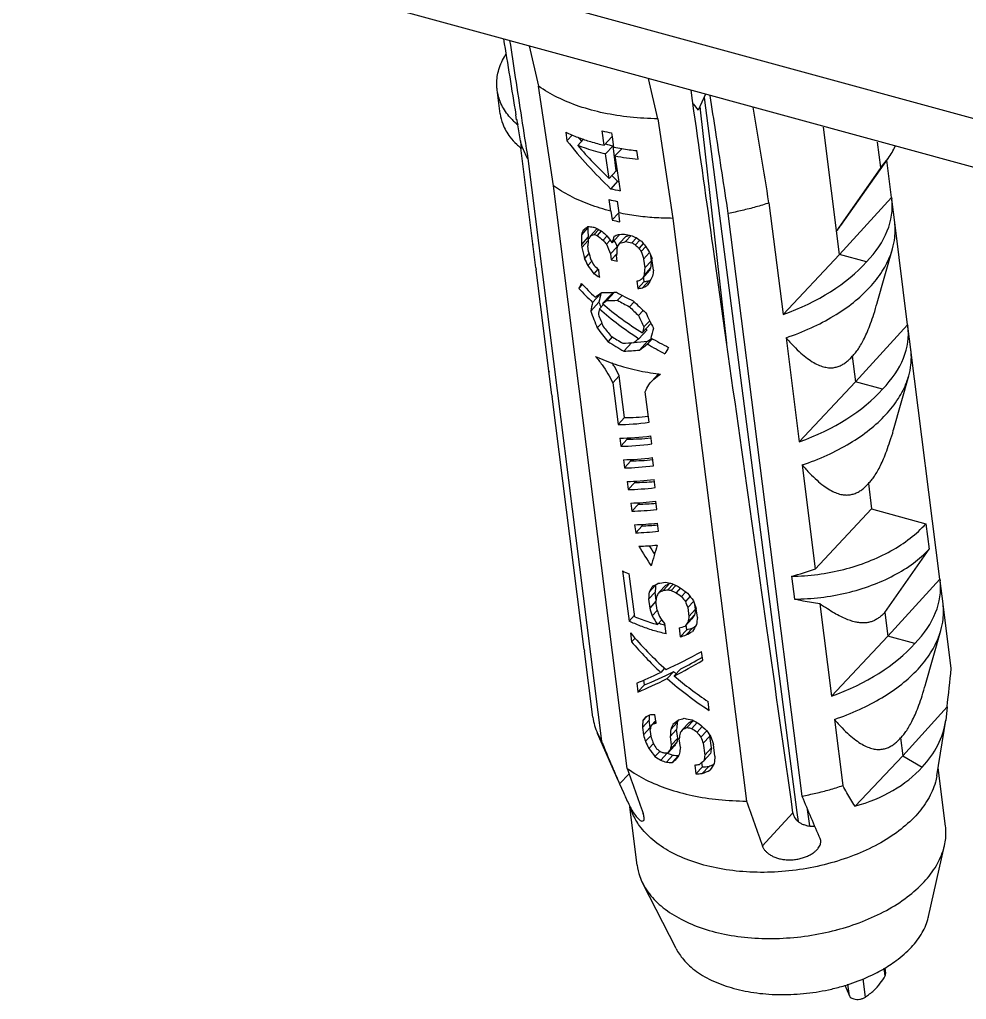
# Model space of a CAD drawing. Header units: inches. Extents: x 1964 to 3446, y -1690 to -1141.
# Drawn here: x 2158.54 to 2173.47, y -1650.2 to -1634.77 of the extents above; entities that cross this region are included whole.
import ezdxf

# ---------------------------------------------------------------- set-up
doc = ezdxf.new("R2010")
doc.units = ezdxf.units.IN
doc.header["$MEASUREMENT"] = 0
doc.layers.get('0').update_dxf_attribs({"linetype": 'CONTINUOUS'})
doc.layers.add('3_ALL_AXES', color=7, linetype='CONTINUOUS')

msp = doc.modelspace()

# ---------------------------------------------------------------- linework, layer by layer
at = {"color": 7, "linetype": 'Continuous'}
for p, q in [((2176.128, -1637.027), (2069.07, -1607.754)), ((2176.73, -1637.959), (2069.672, -1608.686)), ((2166.577, -1635.183), (2166.724, -1635.816)), ((2168.603, -1636.329), (2168.456, -1635.697)), ((2166.958, -1637.385), (2166.724, -1635.816)), ((2166.117, -1636.251), (2166.07, -1635.874)), ((2169.172, -1636.204), (2169.127, -1635.881)), ((2169.33, -1635.995), (2170.795, -1647.257)), ((2169.274, -1636.191), (2169.268, -1636.132)), ((2166.377, -1636.344), (2166.364, -1636.265)), ((2169.688, -1639.867), (2169.274, -1636.191)), ((2166.436, -1636.676), (2166.394, -1636.424)), ((2168.603, -1636.329), (2168.837, -1637.898)), ((2171.464, -1638.467), (2171.211, -1636.463)), ((2167.15, -1636.54), (2167.17, -1636.677)), ((2167.256, -1636.585), (2167.17, -1636.677)), ((2167.758, -1636.747), (2167.724, -1636.519)), ((2167.879, -1636.616), (2167.758, -1636.747)), ((2167.872, -1636.551), (2167.882, -1636.616)), ((2167.882, -1636.616), (2167.906, -1636.779)), ((2166.432, -1636.781), (2166.451, -1636.796)), ((2166.436, -1636.676), (2166.451, -1636.796)), ((2166.681, -1638.677), (2166.442, -1636.789)), ((2167.431, -1636.652), (2167.34, -1636.75)), ((2167.897, -1636.756), (2167.778, -1636.884)), ((2167.947, -1637.151), (2167.897, -1636.756)), ((2172.116, -1637.097), (2172.065, -1636.696)), ((2167.835, -1637.272), (2167.778, -1636.884)), ((2168.033, -1636.801), (2167.926, -1636.916)), ((2167.926, -1636.916), (2167.961, -1637.149)), ((2168.292, -1636.968), (2168.272, -1636.831)), ((2166.553, -1636.956), (2167.715, -1646.134)), ((2172.116, -1637.097), (2171.417, -1638.095)), ((2171.485, -1638.012), (2172.233, -1636.953)), ((2172.116, -1637.097), (2172.233, -1636.953)), ((2172.286, -1637.57), (2172.212, -1636.983)), ((2167.947, -1637.151), (2167.835, -1637.272)), ((2167.961, -1637.149), (2168.007, -1637.463)), ((2168.12, -1646.563), (2166.958, -1637.385)), ((2167.968, -1637.314), (2167.859, -1637.431)), ((2167.864, -1637.784), (2167.837, -1637.602)), ((2167.959, -1637.63), (2167.986, -1637.812)), ((2170.354, -1637.655), (2170.577, -1639.413)), ((2171.464, -1638.467), (2172.286, -1637.57)), ((2172.286, -1637.57), (2172.289, -1637.595)), ((2172.336, -1637.961), (2172.289, -1637.595)), ((2167.864, -1637.784), (2167.882, -1637.924)), ((2167.984, -1637.814), (2167.882, -1637.924)), ((2168.004, -1637.952), (2167.986, -1637.812)), ((2170.875, -1646.998), (2169.713, -1637.82)), ((2168.837, -1637.898), (2169.999, -1647.077)), ((2172.539, -1639.574), (2172.336, -1637.964)), ((2167.501, -1638.044), (2167.397, -1638.157)), ((2167.643, -1638.062), (2167.54, -1638.174)), ((2167.671, -1638.075), (2167.599, -1638.152)), ((2167.71, -1638.097), (2167.644, -1638.168)), ((2167.804, -1638.176), (2167.741, -1638.244)), ((2167.983, -1638.174), (2167.881, -1638.284)), ((2168.101, -1638.18), (2167.999, -1638.29)), ((2168.181, -1638.169), (2168.092, -1638.265)), ((2166.638, -1638.336), (2166.634, -1638.31)), ((2167.501, -1638.197), (2167.397, -1638.31)), ((2167.397, -1638.31), (2167.403, -1638.357)), ((2167.504, -1638.247), (2167.403, -1638.357)), ((2167.51, -1638.427), (2167.499, -1638.333)), ((2167.505, -1638.226), (2167.501, -1638.197)), ((2167.85, -1638.243), (2167.793, -1638.304)), ((2168.264, -1638.207), (2168.193, -1638.283)), ((2168.316, -1638.241), (2168.248, -1638.315)), ((2168.373, -1638.296), (2168.306, -1638.369)), ((2167.517, -1638.45), (2167.444, -1638.529)), ((2167.959, -1638.347), (2167.857, -1638.457)), ((2167.857, -1638.457), (2167.869, -1638.551)), ((2167.954, -1638.459), (2167.869, -1638.551)), ((2167.964, -1638.576), (2167.953, -1638.483)), ((2168.411, -1638.341), (2168.338, -1638.419)), ((2168.473, -1638.437), (2168.379, -1638.539)), ((2168.501, -1638.566), (2168.49, -1638.482)), ((2170.577, -1639.413), (2171.464, -1638.467)), ((2171.891, -1638.584), (2171.464, -1638.467)), ((2172.061, -1639.228), (2172.302, -1638.377)), ((2167.56, -1638.574), (2167.497, -1638.641)), ((2168.379, -1638.539), (2168.397, -1638.679)), ((2168.501, -1638.566), (2168.397, -1638.679)), ((2168.534, -1638.717), (2168.51, -1638.531)), ((2166.681, -1638.677), (2166.684, -1638.702)), ((2166.934, -1640.681), (2166.684, -1638.702)), ((2167.659, -1638.7), (2167.594, -1638.77)), ((2167.685, -1638.826), (2167.67, -1638.71)), ((2168.468, -1638.722), (2168.365, -1638.834)), ((2168.489, -1638.679), (2168.385, -1638.792)), ((2167.414, -1638.94), (2167.358, -1639.001)), ((2168.27, -1638.888), (2168.285, -1639.004)), ((2168.388, -1638.893), (2168.285, -1639.004)), ((2168.463, -1638.882), (2168.359, -1638.994)), ((2168.388, -1638.893), (2168.378, -1638.82)), ((2167.704, -1639.082), (2167.574, -1639.222)), ((2167.859, -1639.103), (2167.73, -1639.242)), ((2167.917, -1639.063), (2167.798, -1639.192)), ((2167.675, -1639.218), (2167.544, -1639.359)), ((2167.747, -1639.257), (2167.685, -1639.324)), ((2168.038, -1639.111), (2167.966, -1639.189)), ((2168.228, -1639.212), (2168.156, -1639.29)), ((2168.373, -1639.348), (2168.298, -1639.429)), ((2167.719, -1639.547), (2167.647, -1639.624)), ((2168.487, -1639.562), (2168.358, -1639.701)), ((2168.474, -1639.51), (2168.384, -1639.608)), ((2168.432, -1639.655), (2168.303, -1639.794)), ((2171.718, -1640.471), (2172.539, -1639.574)), ((2172.539, -1639.574), (2172.543, -1639.599)), ((2172.589, -1639.965), (2172.543, -1639.599)), ((2167.884, -1639.764), (2167.817, -1639.837)), ((2168.193, -1639.855), (2168.067, -1639.991)), ((2168.441, -1639.834), (2168.313, -1639.973)), ((2168.514, -1639.793), (2168.437, -1639.876)), ((2170.623, -1639.779), (2170.831, -1641.417)), ((2173.047, -1643.582), (2172.589, -1639.968)), ((2171.667, -1640.07), (2171.718, -1640.471)), ((2166.892, -1640.34), (2166.888, -1640.314)), ((2167.995, -1640.379), (2167.892, -1640.49)), ((2167.892, -1640.49), (2167.975, -1641.146)), ((2168.078, -1641.035), (2167.995, -1640.379)), ((2168.613, -1640.349), (2168.509, -1640.461)), ((2170.831, -1641.417), (2171.718, -1640.471)), ((2172.145, -1640.588), (2171.718, -1640.471)), ((2172.315, -1641.232), (2172.556, -1640.381)), ((2168.466, -1641.111), (2168.405, -1640.63)), ((2166.934, -1640.681), (2166.938, -1640.706)), ((2167.442, -1644.689), (2166.938, -1640.706)), ((2168.078, -1641.035), (2167.975, -1641.146)), ((2168.002, -1641.359), (2168.018, -1641.487)), ((2168.121, -1641.377), (2168.018, -1641.487)), ((2168.121, -1641.377), (2168.119, -1641.356)), ((2168.509, -1641.452), (2168.493, -1641.324)), ((2168.061, -1641.7), (2168.077, -1641.828)), ((2168.179, -1641.718), (2168.077, -1641.828)), ((2168.179, -1641.718), (2168.177, -1641.697)), ((2168.535, -1641.796), (2168.518, -1641.668)), ((2170.877, -1641.783), (2171.084, -1643.422)), ((2168.238, -1642.059), (2168.235, -1642.038)), ((2168.56, -1642.139), (2168.544, -1642.011)), ((2168.119, -1642.042), (2168.135, -1642.17)), ((2168.238, -1642.059), (2168.135, -1642.17)), ((2171.921, -1642.074), (2171.972, -1642.475)), ((2168.178, -1642.383), (2168.194, -1642.511)), ((2168.297, -1642.4), (2168.194, -1642.511)), ((2168.297, -1642.4), (2168.294, -1642.379)), ((2168.586, -1642.483), (2168.57, -1642.355)), ((2171.084, -1643.422), (2171.972, -1642.475)), ((2171.972, -1642.475), (2172.826, -1642.709)), ((2168.237, -1642.724), (2168.253, -1642.852)), ((2168.355, -1642.741), (2168.253, -1642.852)), ((2168.355, -1642.741), (2168.352, -1642.719)), ((2168.612, -1642.826), (2168.596, -1642.698)), ((2172.826, -1642.709), (2172.877, -1643.109)), ((2172.178, -1644.108), (2172.877, -1643.109)), ((2168.048, -1643.451), (2168.148, -1644.242)), ((2168.238, -1644.173), (2168.152, -1643.498)), ((2170.708, -1643.537), (2170.754, -1643.896)), ((2173.047, -1643.582), (2172.225, -1644.479)), ((2173.047, -1643.582), (2173.05, -1643.607)), ((2168.567, -1643.678), (2168.465, -1643.788)), ((2168.726, -1643.677), (2168.624, -1643.787)), ((2168.793, -1643.647), (2168.691, -1643.757)), ((2168.845, -1643.66), (2168.762, -1643.75)), ((2168.886, -1643.681), (2168.812, -1643.76)), ((2168.962, -1643.721), (2168.891, -1643.797)), ((2173.097, -1643.973), (2173.05, -1643.607)), ((2168.558, -1643.787), (2168.456, -1643.897)), ((2168.575, -1643.917), (2168.558, -1643.787)), ((2169.044, -1643.781), (2168.975, -1643.856)), ((2169.11, -1643.852), (2169.036, -1643.933)), ((2168.456, -1643.897), (2168.474, -1644.037)), ((2168.572, -1643.93), (2168.474, -1644.037)), ((2168.591, -1644.07), (2168.573, -1643.931)), ((2169.168, -1643.927), (2169.074, -1644.029)), ((2169.074, -1644.029), (2169.092, -1644.169)), ((2169.196, -1644.056), (2169.187, -1643.983)), ((2169.226, -1644.184), (2169.208, -1644.044)), ((2171.154, -1643.969), (2171.338, -1645.426)), ((2173.225, -1644.99), (2173.097, -1643.976)), ((2168.235, -1644.148), (2168.148, -1644.242)), ((2168.593, -1644.073), (2168.512, -1644.16)), ((2169.181, -1644.146), (2169.077, -1644.258)), ((2169.196, -1644.056), (2169.092, -1644.169)), ((2172.178, -1644.108), (2172.225, -1644.479)), ((2167.399, -1644.349), (2167.395, -1644.322)), ((2168.665, -1644.222), (2168.596, -1644.297)), ((2168.731, -1644.444), (2168.71, -1644.281)), ((2168.936, -1644.351), (2168.954, -1644.49)), ((2169.137, -1644.209), (2169.033, -1644.321)), ((2169.057, -1644.379), (2169.048, -1644.306)), ((2169.155, -1644.349), (2169.051, -1644.46)), ((2168.171, -1644.428), (2168.189, -1644.568)), ((2169.057, -1644.379), (2168.954, -1644.49)), ((2172.225, -1644.479), (2171.338, -1645.426)), ((2172.652, -1644.596), (2172.225, -1644.479)), ((2172.822, -1645.24), (2173.063, -1644.389)), ((2168.243, -1644.509), (2168.189, -1644.568)), ((2167.442, -1644.689), (2167.445, -1644.714)), ((2167.577, -1645.756), (2167.445, -1644.714)), ((2169.311, -1644.859), (2169.293, -1644.719)), ((2168.708, -1644.985), (2168.647, -1645.051)), ((2168.852, -1645.037), (2168.75, -1645.147)), ((2168.964, -1644.996), (2168.862, -1645.107)), ((2168.271, -1645.219), (2168.289, -1645.359)), ((2168.394, -1645.246), (2168.289, -1645.359)), ((2168.394, -1645.246), (2168.384, -1645.172)), ((2169.411, -1645.65), (2169.394, -1645.51)), ((2168.432, -1645.739), (2168.366, -1645.811)), ((2168.574, -1645.852), (2168.557, -1645.712)), ((2173.16, -1645.593), (2172.464, -1646.363)), ((2173.16, -1645.593), (2173.141, -1645.806)), ((2168.464, -1645.804), (2168.36, -1645.917)), ((2168.479, -1645.921), (2168.464, -1645.804)), ((2168.569, -1645.809), (2168.496, -1645.888)), ((2168.57, -1645.819), (2168.533, -1645.859)), ((2168.908, -1645.838), (2168.806, -1645.948)), ((2169.095, -1645.839), (2168.992, -1645.95)), ((2169.163, -1645.808), (2169.061, -1645.919)), ((2169.221, -1645.842), (2169.137, -1645.933)), ((2171.384, -1645.791), (2171.516, -1646.833)), ((2172.999, -1646.679), (2173.142, -1645.802)), ((2167.977, -1646.754), (2167.652, -1646.012)), ((2167.652, -1646.012), (2167.715, -1646.134)), ((2168.36, -1645.917), (2168.374, -1646.033)), ((2168.479, -1645.921), (2168.374, -1646.033)), ((2168.495, -1646.042), (2168.407, -1646.136)), ((2168.501, -1646.089), (2168.483, -1645.95)), ((2168.899, -1645.948), (2168.797, -1646.058)), ((2168.917, -1646.088), (2168.899, -1645.948)), ((2169.301, -1645.904), (2169.22, -1645.992)), ((2169.374, -1645.969), (2169.28, -1646.069)), ((2168.533, -1646.17), (2168.46, -1646.248)), ((2168.865, -1646.206), (2168.763, -1646.316)), ((2168.797, -1646.058), (2168.814, -1646.198)), ((2168.902, -1646.151), (2168.8, -1646.261)), ((2168.917, -1646.088), (2168.814, -1646.198)), ((2168.957, -1646.235), (2168.94, -1646.096)), ((2169.422, -1646.054), (2169.318, -1646.166)), ((2169.318, -1646.166), (2169.342, -1646.352)), ((2169.446, -1646.24), (2169.422, -1646.054)), ((2169.503, -1646.371), (2169.479, -1646.185)), ((2172.428, -1646.082), (2172.464, -1646.363)), ((2168.637, -1646.291), (2168.557, -1646.377)), ((2168.75, -1646.323), (2168.648, -1646.434)), ((2168.84, -1646.354), (2168.737, -1646.465)), ((2168.929, -1646.36), (2168.826, -1646.47)), ((2169.431, -1646.33), (2169.328, -1646.442)), ((2169.446, -1646.24), (2169.342, -1646.352)), ((2169.185, -1646.51), (2169.203, -1646.649)), ((2169.305, -1646.538), (2169.296, -1646.468)), ((2172.464, -1646.363), (2171.71, -1647.157)), ((2172.464, -1646.363), (2172.768, -1646.542)), ((2168, -1646.806), (2168.149, -1646.646)), ((2169.305, -1646.538), (2169.203, -1646.649)), ((2169.405, -1646.532), (2169.302, -1646.643)), ((2173.136, -1647.471), (2173.02, -1646.552)), ((2167.978, -1646.754), (2168, -1646.806)), ((2168, -1646.806), (2168.061, -1646.945)), ((2168.275, -1648.086), (2168.159, -1647.167)), ((2168.21, -1647.285), (2168.159, -1647.167)), ((2170.249, -1647.787), (2170.732, -1647.265)), ((2170.795, -1647.257), (2170.814, -1647.4)), ((2170.996, -1647.469), (2170.963, -1647.211)), ((2172.868, -1648.898), (2173.121, -1647.776)), ((2168.89, -1649.402), (2168.366, -1648.377)), ((2172.184, -1649.83), (2172.169, -1649.71)), ((2172.178, -1649.703), (2172.19, -1649.796)), ((2171.873, -1650.165), (2171.836, -1649.875)), ((2171.548, -1649.977), (2171.622, -1650.145)), ((2171.622, -1650.145), (2171.599, -1649.962))]:
    msp.add_line(p, q, dxfattribs=at)
for centre, radius, start, end in [((2167.081, -1635.595), 1.077, 223.1265, 226.6307), ((2167.137, -1635.536), 1.158, 226.6312, 230.083), ((2167.418, -1636.174), 1.054, 189.2485, 193.7249), ((2168.573, -1632.88), 3.737, 256.865, 259.1921), ((2167.164, -1635.904), 1.142, 226.4706, 230.1402), ((2168.432, -1633.745), 3.076, 250.9944, 251.3211), ((2168.62, -1633.609), 3.229, 254.8772, 257.055), ((2168.644, -1632.909), 3.939, 259.2099, 261.0809), ((2168.68, -1632.951), 4.035, 259.2421, 264.4941), ((2168.675, -1632.701), 4.149, 261.1, 264.4304), ((2168.716, -1634.062), 3.337, 257.0446, 257.3636), ((2168.692, -1633.854), 3.673, 256.882, 259.2505), ((2168.702, -1634.112), 3.596, 256.0819, 258.078), ((2168.74, -1634.462), 3.567, 256.0793, 258.0915), ((2171.366, -1638.083), 0.978, 7.0291, 7.1872), ((2168.605, -1635.228), 2.987, 250.0364, 250.9436), ((2168.616, -1635.352), 2.978, 250.0351, 250.9449), ((2168.815, -1634.397), 3.823, 258.872, 260.415), ((2168.827, -1634.529), 3.807, 258.8687, 260.4182), ((2168.782, -1635.276), 3.399, 254.4218, 256.0814), ((2171.619, -1640.087), 0.978, 7.0291, 7.1872), ((2169.133, -1636.258), 4.124, 262.7499, 263.1965), ((2169.595, -1639.23), 4.448, 284.498, 289.5681), ((2169.17, -1641.077), 2.627, 244.7043, 247.2062), ((2169.497, -1639.958), 3.751, 258.0866, 259.6459), ((2169.509, -1640.086), 3.739, 258.4744, 259.2566), ((2172.127, -1644.096), 0.978, 7.0291, 7.1872), ((2169.507, -1641.454), 2.957, 252.4917, 252.6748), ((2169.526, -1641.392), 3.022, 252.6795, 254.2279), ((2169.543, -1641.332), 3.085, 254.2231, 254.3648), ((2146.017, -1642.352), 27.336, 353.1901, 354.4611), ((2169.778, -1642.043), 3.807, 258.4841, 260.417), ((2169.793, -1642.198), 3.791, 258.8672, 260.0317), ((2169.663, -1643.45), 3.026, 250.4928, 251.3914), ((2169.701, -1643.759), 2.734, 249.6631, 250.3206), ((2169.727, -1643.686), 2.812, 250.3235, 251.6141), ((2169.676, -1643.602), 3.013, 250.0392, 251.8444), ((2331.057, -1589.512), 172.636, 199.29731, 199.54701), ((2327.264, -1592.026), 166.622, 199.2928, 199.55152), ((2196.804, -1636.387), 28.017, 202.2555, 203.7483), ((2170.401, -1645.256), 3.983, 284.6717, 284.8678)]:
    msp.add_arc(centre, radius, start, end, dxfattribs=at)
for centre, major_axis, ratio, start_param, end_param in [((2169.178, -1635.714), (-2.454, 2.66), 0.548339, 1.414037, 1.434348), ((2169.105, -1635.638), (-2.657, 2.88), 0.548143, 1.430362, 1.691742), ((2169.084, -1635.474), (-2.662, 2.902), 0.546432, 1.510215, 1.693268), ((2169.178, -1635.714), (-2.454, 2.66), 0.548339, -4.647977, -4.614031), ((2169.457, -1637.918), (2.834, 0.307), 0.571714, -0.602601, 0.010233), ((2169.243, -1636.226), (2.575, 2.33), 0.068346, -2.413847, -2.374504), ((2169.276, -1636.482), (2.736, 0.974), 0.450091, -2.425303, -2.386182), ((2169.188, -1635.791), (2.107, 4.098), 0.12776, -4.071215, -4.066029), ((2169.188, -1635.791), (2.266, 4.407), 0.12776, -4.1013, -4.081525), ((2168.884, -1633.384), (0.453, 16.19), 0.087468, -4.410716, -4.400799), ((2168.884, -1633.384), (0.421, 15.054), 0.087468, -4.39522, -4.384517), ((2169.244, -1636.23), (2.445, 3.319), 0.068056, -4.03753, -4.017919), ((2169.277, -1636.495), (2.637, 1.734), 0.21524, -2.422127, -2.392805), ((2169.29, -1636.595), (2.875, -0.567), 0.672356, -2.048464, -2.009559), ((2169.311, -1636.762), (2.769, -1.617), 0.657968, -1.800705, -1.7618), ((2169.296, -1636.641), (2.689, -2.203), 0.614529, -1.654041, -1.624911), ((2169.299, -1636.667), (-2.673, 4.003), 0.434501, -4.625443, -4.596326), ((2169.314, -1636.784), (2.065, 5.545), 0.146186, -4.40377, -4.384354), ((2169.296, -1636.642), (2.637, 1.734), 0.215236, -2.25674, -2.227592), ((2169.288, -1636.581), (2.736, 0.974), 0.450094, -2.220968, -2.182018), ((2169.314, -1636.784), (1.92, 5.156), 0.146186, -4.390006, -4.385312), ((2169.311, -1636.758), (2.483, 1.342), 0.304403, -2.23525, -2.20855), ((2169.267, -1636.41), (2.854, -0.928), 0.677867, -1.735196, -1.705731), ((2169.457, -1637.918), (2.82, 0.412), 0.606313, 3.128371, 3.129815), ((2169.082, -1634.952), (1.122, 11.427), 0.11394, -4.410625, -4.400798), ((2169.318, -1636.817), (-2.635, 3.16), 0.516709, -4.691426, -4.672003), ((2169.334, -1636.942), (-3.169, 7.98), 0.226131, -4.631046, -4.611633), ((2169.334, -1636.942), (-2.947, 7.42), 0.226131, -4.62606, -4.61214), ((2169.329, -1636.904), (2.445, 3.319), 0.068056, -4.232065, -4.212629), ((2169.311, -1636.758), (2.67, 1.443), 0.304403, -2.239879, -2.200929), ((2169.274, -1636.471), (2.769, -1.617), 0.657967, -1.576932, -1.557304), ((2169.25, -1636.282), (-2.635, 3.16), 0.516709, -4.486935, -4.467244), ((2169.25, -1636.276), (2.689, -2.203), 0.614527, -1.439709, -1.410095), ((2169.2, -1635.882), (-2.71, 4.409), 0.400553, -4.402692, -4.382852), ((2169.784, -1640.496), (-4.455, 17.51), 0.099607, 1.423012, 1.432929), ((2169.585, -1638.928), (-3.819, 12.736), 0.139092, 1.489743, 1.49957), ((2169.386, -1637.355), (0.782, 13.806), 0.099276, -4.634731, -4.625019), ((2169.196, -1635.856), (-2.849, 5.606), 0.321362, -4.415887, -4.406016), ((2169.026, -1634.508), (-3.819, 12.737), 0.139091, -4.442227, -4.432338), ((2169.167, -1635.623), (-2.849, 5.606), 0.321362, -4.376287, -4.35636), ((2169.024, -1634.492), (-3.496, 10.355), 0.172708, -4.380689, -4.37069), ((2169.479, -1638.089), (-2.849, 5.606), 0.321361, 1.486476, 1.506251), ((2169.424, -1637.654), (-2.635, 3.16), 0.516709, 1.454893, 1.494236), ((2169.424, -1637.651), (-2.71, 4.409), 0.400553, 1.529216, 1.548827), ((2169.39, -1637.385), (2.689, -2.203), 0.614527, -1.741762, -1.712439), ((2169.641, -1639.372), (1.044, 10.625), 0.11394, 1.506087, 1.516755), ((2169.457, -1637.918), (2.82, 0.412), 0.606313, -1.252661, -0.624612), ((2169.392, -1637.398), (2.875, -0.567), 0.672356, -2.107082, -2.067961), ((2169.471, -1638.025), (2.266, 4.407), 0.12776, -4.472219, -4.462348), ((2169.641, -1639.372), (1.122, 11.427), 0.11394, 1.521283, 1.531172), ((2169.471, -1638.025), (2.107, 4.098), 0.12776, -4.486637, -4.475992), ((2169.644, -1639.388), (1.48, 9.057), 0.131318, 1.518094, 1.528093), ((2169.283, -1636.542), (2.373, 3.779), 0.100978, -3.968971, -3.942476), ((2169.454, -1637.889), (2.753, -1.728), 0.651374, -1.94646, -1.848964), ((2169.393, -1637.409), (2.67, 1.443), 0.304407, -2.161827, -2.142198), ((2169.417, -1637.599), (2.575, 2.33), 0.068344, -2.072489, -2.052798), ((2169.401, -1637.47), (2.521, 1.059), 0.40075, -2.145112, -2.113363), ((2169.468, -1637.998), (2.445, 3.319), 0.068056, -4.389037, -4.369197), ((2169.418, -1637.604), (2.452, 1.612), 0.21524, -2.1072, -2.095911), ((2169.5, -1638.257), (2.266, 4.407), 0.127761, -4.521878, -4.50195), ((2169.471, -1638.027), (2.753, -1.728), 0.651374, -1.972955, -1.874272), ((2169.384, -1637.339), (2.584, 2.243), 0.086233, -2.39686, -2.343397), ((2169.286, -1636.566), (1.751, 5.818), 0.147466, 2.061862, 2.087962), ((2169.471, -1638.027), (2.512, -1.577), 0.651374, -1.893788, -1.891886), ((2169.404, -1637.494), (2.715, 1.109), 0.409992, -2.395297, -2.293185), ((2169.406, -1637.509), (2.357, 2.046), 0.086233, -2.358953, -2.329018), ((2169.404, -1637.494), (2.86, -0.861), 0.677733, -1.891168, -1.789056), ((2169.401, -1637.47), (2.711, 1.139), 0.40075, -2.155702, -2.126237), ((2169.418, -1637.604), (2.637, 1.734), 0.21524, -2.120074, -2.09046), ((2169.286, -1636.566), (1.919, 6.378), 0.147466, -4.238938, -4.215218), ((2169.639, -1639.351), (-2.849, 6.975), 0.236211, 1.455647, 1.467488), ((2169.406, -1637.509), (2.584, 2.243), 0.086233, -2.348589, -2.314855), ((2169.454, -1637.889), (2.753, -1.728), 0.651374, -1.800694, -1.559905), ((2169.42, -1637.621), (2.715, 1.109), 0.409992, -2.366756, -2.293185), ((2169.42, -1637.621), (2.86, -0.861), 0.677733, -1.891168, -1.817598), ((2169.384, -1637.339), (-2.635, 3.036), 0.529832, -4.552729, -4.484823), ((2169.639, -1639.351), (-3.123, 7.646), 0.236211, 1.475643, 1.510228), ((2169.334, -1636.946), (1.919, 6.378), 0.147466, -4.286337, -4.271579), ((2169.591, -1638.971), (-3.123, 7.646), 0.236211, 1.532003, 1.556733), ((2169.471, -1638.027), (2.753, -1.728), 0.651374, -1.826873, -1.586085), ((2169.406, -1637.509), (-2.635, 3.036), 0.529832, -4.58127, -4.531329), ((2169.286, -1636.566), (-3.123, 7.646), 0.236211, -4.432923, -4.398338), ((2169.334, -1636.946), (-3.123, 7.646), 0.236211, -4.479428, -4.454698), ((2169.591, -1638.971), (1.751, 5.818), 0.147466, -4.56917, -4.566228), ((2169.541, -1638.578), (-2.635, 3.036), 0.529832, 1.458327, 1.526233), ((2169.519, -1638.408), (-2.635, 3.036), 0.529832, 1.504833, 1.554774), ((2169.591, -1638.971), (1.919, 6.378), 0.147466, -4.568062, -4.553305), ((2169.471, -1638.027), (2.512, -1.577), 0.651374, -1.58346, -1.575721), ((2169.639, -1639.351), (1.919, 6.378), 0.147466, -4.624423, -4.600704), ((2169.711, -1639.922), (2.834, 0.307), 0.571714, -0.602601, 0.010233), ((2169.521, -1638.422), (2.86, -0.861), 0.677733, -1.99328, -1.891168), ((2169.505, -1638.296), (2.86, -0.861), 0.677733, -1.964739, -1.891168), ((2169.505, -1638.296), (2.715, 1.109), 0.409992, -2.293185, -2.219615), ((2169.519, -1638.408), (2.584, 2.243), 0.086233, -2.167714, -2.13398), ((2169.521, -1638.422), (2.477, 1.012), 0.409992, -2.278304, -2.181216), ((2169.541, -1638.578), (2.584, 2.243), 0.086233, -2.139173, -2.08571), ((2169.471, -1638.027), (2.753, -1.728), 0.651374, -1.537815, -1.440319), ((2169.541, -1638.578), (2.357, 2.046), 0.086233, -2.129315, -2.100503), ((2169.454, -1637.889), (2.753, -1.728), 0.651374, -1.512506, -1.413824), ((2169.521, -1638.422), (2.715, 1.109), 0.409992, -2.293185, -2.191073), ((2169.642, -1639.374), (2.373, 3.779), 0.100978, -4.501607, -4.475112), ((2169.711, -1639.922), (2.82, 0.412), 0.606313, 3.128371, 3.129815), ((2169.711, -1639.922), (2.82, 0.412), 0.606313, -1.252661, -0.624612), ((2169.666, -1639.569), (2.707, 1.165), 0.392744, -2.401855, -2.190938), ((2169.666, -1639.569), (2.517, 1.083), 0.392744, -2.409848, -2.233811), ((2169.693, -1639.782), (2.707, 1.165), 0.392744, -2.401855, -2.190938), ((2169.71, -1639.91), (2.517, 1.083), 0.392744, -2.409848, -2.233941), ((2169.71, -1639.91), (2.707, 1.165), 0.392744, -2.401855, -2.190938), ((2169.737, -1640.123), (2.707, 1.165), 0.392744, -2.394801, -2.197992), ((2169.753, -1640.251), (2.517, 1.083), 0.392744, -2.402255, -2.241684), ((2169.753, -1640.251), (2.707, 1.165), 0.392744, -2.394801, -2.197992), ((2169.78, -1640.465), (2.707, 1.165), 0.392744, -2.387752, -2.205042), ((2169.796, -1640.593), (2.707, 1.165), 0.392744, -2.387752, -2.205042), ((2169.796, -1640.593), (2.517, 1.083), 0.392744, -2.394668, -2.249425), ((2169.823, -1640.806), (2.707, 1.165), 0.392744, -2.380707, -2.212086), ((2169.839, -1640.934), (2.707, 1.165), 0.392744, -2.380707, -2.212086), ((2169.839, -1640.934), (2.517, 1.083), 0.392744, -2.387087, -2.257165), ((2169.866, -1641.147), (2.707, 1.165), 0.392744, -2.373667, -2.219127), ((2169.882, -1641.275), (2.517, 1.083), 0.392744, -2.379511, -2.264903), ((2169.882, -1641.275), (2.707, 1.165), 0.392744, -2.373667, -2.219127), ((2169.909, -1641.488), (2.707, 1.165), 0.392744, -2.362805, -2.238008), ((2169.95, -1641.806), (-2.748, 4.772), 0.373414, -4.663496, -4.597088), ((2169.95, -1641.806), (-2.555, 4.437), 0.373414, -4.645302, -4.614529), ((2169.95, -1641.806), (2.017, 5.819), 0.147337, 1.835976, 1.894365), ((2169.987, -1642.101), (2.39, 3.673), 0.0946, -4.203966, -4.174843), ((2169.989, -1642.116), (2.622, 1.88), 0.17431, -2.284506, -2.24568), ((2169.951, -1641.815), (1.044, 10.625), 0.113939, -4.524968, -4.51452), ((2169.987, -1642.101), (2.222, 3.416), 0.0946, -4.176809, -4.172136), ((2169.985, -1642.089), (2.693, 1.264), 0.361619, -2.268075, -2.219467), ((2170.006, -1642.249), (2.452, 1.612), 0.215238, -2.254316, -2.222962), ((2169.999, -1642.2), (2.521, 1.059), 0.400753, -2.229125, -2.222433), ((2169.961, -1641.897), (2.824, -1.214), 0.674171, -1.686274, -1.637235), ((2169.943, -1641.756), (2.663, -2.462), 0.58975, -1.402798, -1.363275), ((2170.218, -1643.93), (2.834, 0.307), 0.571714, -0.602601, 0.010233), ((2169.951, -1641.815), (1.122, 11.427), 0.113939, -4.527674, -4.517961), ((2170.023, -1642.389), (1.48, 9.057), 0.131318, -4.529629, -4.519924), ((2170.014, -1642.313), (2.445, 3.319), 0.068056, -4.202917, -4.183502), ((2170.006, -1642.249), (2.637, 1.734), 0.215238, -2.25674, -2.227592), ((2169.999, -1642.2), (2.711, 1.139), 0.400753, -2.233755, -2.204554), ((2169.979, -1642.04), (2.854, -0.928), 0.677867, -1.764536, -1.735192), ((2169.965, -1641.929), (2.689, -2.203), 0.614528, -1.469176, -1.439711), ((2169.923, -1641.594), (-2.71, 4.409), 0.400553, -4.432306, -4.412581), ((2169.886, -1641.302), (-2.752, 4.81), 0.370746, -4.388502, -4.358645), ((2170.107, -1643.046), (-3.819, 12.737), 0.139092, -4.67628, -4.666567), ((2169.781, -1640.471), (-3.496, 10.355), 0.172709, -4.430345, -4.420455), ((2169.647, -1639.417), (-3.819, 12.737), 0.139092, -4.392571, -4.382572), ((2170.07, -1642.76), (-2.752, 4.81), 0.370746, -4.63264, -4.603518), ((2170.034, -1642.471), (-3.496, 10.355), 0.172709, -4.615856, -4.606151), ((2170.044, -1642.553), (-2.673, 4.003), 0.434501, -4.596326, -4.567199), ((2170.277, -1644.39), (1.48, 9.057), 0.131318, 1.567861, 1.57775), ((2170.134, -1643.267), (2.274, 3.086), 0.068056, -4.373725, -4.352458), ((2170.277, -1644.39), (1.376, 8.422), 0.131318, 1.552665, 1.563333), ((2170.41, -1645.444), (1.122, 11.427), 0.113939, 1.471516, 1.481516), ((2170.218, -1643.93), (2.82, 0.412), 0.606313, 3.128371, 3.129815), ((2170.084, -1642.864), (2.67, 1.443), 0.304402, -2.17162, -2.132361), ((2170.134, -1643.267), (2.445, 3.319), 0.068056, -4.359308, -4.339583), ((2170.101, -1643.004), (2.483, 1.342), 0.304403, -2.161784, -2.119487), ((2170.171, -1643.559), (2.39, 3.673), 0.0946, -4.448838, -4.418981), ((2170.114, -1643.104), (2.438, 1.748), 0.174309, -2.096139, -2.077611), ((2170.152, -1643.408), (2.666, -2.429), 0.593014, -1.787975, -1.56317), ((2170.101, -1643.004), (2.67, 1.443), 0.304403, -2.17162, -2.132361), ((2170.114, -1643.104), (2.622, 1.88), 0.174309, -2.109014, -2.06949), ((2170.17, -1643.547), (2.666, -2.422), 0.593701, -1.788897, -1.602916), ((2170.218, -1643.93), (2.82, 0.412), 0.606313, -1.252661, -0.624612), ((2170.158, -1643.452), (2.63, 1.807), 0.194443, -2.270971, -2.035509), ((2170.178, -1643.609), (2.44, 1.726), 0.180595, -2.213828, -2.060768), ((2170.178, -1643.609), (2.625, 1.857), 0.180595, -2.218458, -2.03156), ((2170.158, -1643.454), (2.625, 1.857), 0.180595, -2.491826, -2.305845), ((2170.176, -1643.593), (2.44, 1.73), 0.179497, -2.507778, -2.265733), ((2170.17, -1643.549), (2.487, -2.171), 0.602229, -1.575189, -1.559375), ((2170.15, -1643.392), (2.666, -2.422), 0.593701, -1.515529, -1.328631), ((2170.176, -1643.593), (2.624, 1.861), 0.179497, -2.491496, -2.266691), ((2170.17, -1643.549), (2.675, -2.335), 0.602229, -1.576147, -1.340686), ((2170.228, -1644.006), (2.622, 1.88), 0.17431, -2.450348, -2.411067), ((2169.974, -1642.001), (1.044, 10.625), 0.113939, -4.343379, -4.33512), ((2170.245, -1644.139), (2.711, 1.139), 0.400752, -2.428289, -2.398967), ((2169.974, -1642.001), (1.122, 11.427), 0.113939, -4.36132, -4.351403), ((2170.198, -1643.766), (2.495, 2.976), 0.032923, -3.957381, -3.927745), ((2170.152, -1643.406), (1.863, 6.706), 0.146551, -4.292744, -4.282931), ((2170.239, -1644.089), (2.575, 2.33), 0.068347, -2.374504, -2.35492), ((2170.257, -1644.237), (2.67, 1.443), 0.304403, -2.424628, -2.405092), ((2170.272, -1644.352), (2.266, 4.407), 0.127761, -4.296415, -4.277004), ((2170.268, -1644.322), (2.575, 2.33), 0.068347, -2.218735, -2.179892), ((2170.266, -1644.304), (1.044, 10.625), 0.113939, -4.55629, -4.545851), ((2170.272, -1644.352), (2.107, 4.098), 0.127761, -4.286536, -4.276497), ((2170.26, -1644.26), (2.67, 1.443), 0.304403, -2.2496, -2.210679), ((2170.284, -1644.451), (2.452, 1.612), 0.215239, -2.212499, -2.181051), ((2170.225, -1643.985), (2.769, -1.617), 0.657968, -1.576935, -1.537617), ((2170.198, -1643.772), (-2.635, 3.16), 0.516708, -4.467244, -4.427644), ((2170.136, -1645.006), (2.949, -1.025), 0.655405, -0.290686, 0.113598), ((2170.564, -1646.659), (-3.496, 10.355), 0.172708, 1.452229, 1.462146), ((2170.564, -1646.659), (-3.251, 9.629), 0.172708, 1.435947, 1.437891), ((2170.266, -1644.304), (1.122, 11.427), 0.113939, -4.556797, -4.547091), ((2170.341, -1644.902), (1.48, 9.057), 0.131318, -4.568472, -4.558757), ((2170.302, -1644.593), (2.445, 3.319), 0.068056, -4.241792, -4.222345), ((2170.284, -1644.451), (2.637, 1.734), 0.215239, -2.217866, -2.188642), ((2170.238, -1644.085), (2.689, -2.203), 0.614528, -1.478971, -1.449549), ((2170.198, -1643.769), (-2.71, 4.409), 0.400553, -4.442143, -4.422452), ((2170.133, -1643.253), (-2.849, 5.606), 0.321361, -4.376287, -4.35636), ((2170.063, -1642.704), (-3.251, 9.629), 0.172708, -4.418744, -4.415928), ((2170.442, -1645.696), (-2.849, 5.606), 0.321361, 1.486476, 1.506251), ((2170.447, -1645.735), (-3.169, 7.98), 0.226131, 1.525381, 1.535193), ((2170.382, -1645.223), (-2.71, 4.409), 0.400553, 1.539028, 1.558612), ((2170.293, -1644.522), (1.863, 6.706), 0.146551, -4.419397, -4.40969), ((2170.305, -1644.616), (2.274, 3.086), 0.068056, -4.142705, -4.121814), ((2170.293, -1644.522), (1.732, 6.235), 0.146551, -4.418158, -4.407717), ((2170.063, -1642.704), (-3.496, 10.355), 0.172708, -4.440216, -4.430345), ((2169.918, -1641.557), (-3.819, 12.737), 0.139092, -4.392571, -4.382572), ((2170.387, -1645.261), (-2.635, 3.16), 0.516708, 1.454894, 1.494237), ((2170.338, -1644.878), (2.854, -0.928), 0.677867, -1.997993, -1.968703), ((2170.321, -1644.744), (2.711, 1.139), 0.400752, -2.369734, -2.340565), ((2170.354, -1645.005), (2.674, -0.528), 0.672356, -2.080328, -2.07584), ((2170.305, -1644.616), (2.445, 3.319), 0.068056, -4.144678, -4.125255), ((2170.342, -1644.904), (2.544, 0.906), 0.450092, -2.352133, -2.310329), ((2170.34, -1644.887), (2.266, 4.407), 0.127761, -4.31583, -4.296415), ((2170.359, -1645.041), (1.48, 9.057), 0.131318, -4.558757, -4.549045), ((2170.542, -1646.484), (1.48, 9.057), 0.131318, -4.705435, -4.695564), ((2170.542, -1646.484), (1.376, 8.422), 0.131318, 1.563333, 1.573977), ((2170.354, -1645.005), (2.875, -0.567), 0.672356, -2.107084, -2.067963), ((2170.342, -1644.904), (2.736, 0.974), 0.450092, -2.34722, -2.308356), ((2170.336, -1644.857), (2.575, 2.33), 0.068347, -2.257558, -2.218735), ((2170.35, -1644.968), (2.711, 1.139), 0.400752, -2.175276, -2.145895), ((2170.38, -1645.206), (2.575, 2.33), 0.068347, -2.082312, -2.0528), ((2170.381, -1645.217), (2.464, 1.505), 0.249818, -2.12448, -2.091939), ((2170.448, -1645.746), (2.39, 3.673), 0.0946, -4.448839, -4.418982), ((2170.687, -1647.631), (1.122, 11.427), 0.113939, 1.471516, 1.481516), ((2170.364, -1645.084), (2.736, 0.974), 0.450092, -2.162491, -2.123288), ((2170.381, -1645.217), (2.65, 1.618), 0.249818, -2.136589, -2.087229), ((2170.364, -1645.084), (2.544, 0.906), 0.450092, -2.153406, -2.111179), ((2170.155, -1644.985), (2.928, -1.031), 0.695856, -0.788725, -0.281936)]:
    msp.add_ellipse(centre, major_axis=major_axis, ratio=ratio, start_param=start_param, end_param=end_param, dxfattribs=at)
for points, start_tangent, end_tangent in [([(2166.171, -1635.072), (2166.364, -1636.266)], (0.159523, -0.987194), (0.16074, -0.986997)), ([(2166.267, -1635.098), (2166.356, -1635.678), (2166.553, -1636.956)], (0.152358, -0.988325), (0.152816, -0.988255)), ([(2166.07, -1635.874), (2166.064, -1635.81), (2166.09, -1635.581), (2166.184, -1635.352), (2166.207, -1635.313)], (-0.126306, 0.991991), (0.524851, 0.851194)), ([(2168.603, -1636.329), (2168.166, -1636.305), (2167.75, -1636.239), (2167.365, -1636.134), (2167.02, -1635.992), (2166.724, -1635.816)], (-0.999967, 0.008082), (-0.815318, 0.579013)), ([(2166.295, -1636.331), (2166.219, -1636.239), (2166.108, -1636.032), (2166.07, -1635.874)], (-0.68334, 0.730101), (-0.126306, 0.991991)), ([(2169.713, -1637.82), (2169.516, -1636.542), (2169.427, -1635.962)], (-0.152816, 0.988255), (-0.152358, 0.988325)), ([(2170.354, -1637.655), (2170.106, -1636.148)], (-0.163763, 0.9865), (-0.162252, 0.986749)), ([(2166.117, -1636.251), (2166.158, -1636.412), (2166.272, -1636.615), (2166.378, -1636.732)], (0.126601, -0.991954), (0.724691, -0.689074)), ([(2170.732, -1647.265), (2170.321, -1644.352), (2169.898, -1641.355), (2169.474, -1638.347), (2169.172, -1636.204)], (-0.140126, 0.990134), (-0.13926, 0.990256)), ([(2167.15, -1636.54), (2167.34, -1636.621), (2167.43, -1636.653)], (0.905063, -0.425277), (0.945486, -0.325664)), ([(2166.553, -1636.956), (2166.504, -1636.865), (2166.465, -1636.771), (2166.436, -1636.676)], (-0.511603, 0.859222), (-0.249793, 0.968299)), ([(2167.778, -1636.884), (2167.626, -1636.845), (2167.48, -1636.8), (2167.34, -1636.75)], (-0.973812, 0.227354), (-0.931765, 0.363063)), ([(2167.447, -1636.659), (2167.543, -1636.69), (2167.758, -1636.747)], (0.947327, -0.320268), (0.973786, -0.227468)), ([(2172.233, -1636.953), (2172.293, -1636.859), (2172.343, -1636.761)], (0.576994, 0.816749), (0.406287, 0.913746)), ([(2167.864, -1637.784), (2167.525, -1637.68), (2167.221, -1637.546), (2166.958, -1637.385)], (-0.97034, 0.241746), (-0.810003, 0.586426)), ([(2170.354, -1637.655), (2170.146, -1637.719), (2169.932, -1637.774), (2169.713, -1637.82)], (-0.947547, -0.319617), (-0.983647, -0.180106)), ([(2168.837, -1637.898), (2168.545, -1637.888), (2168.26, -1637.859), (2167.986, -1637.812)], (-0.999995, 0.003068), (-0.977867, 0.209229)), ([(2171.484, -1638.013), (2171.461, -1638.045), (2171.417, -1638.095)], (-0.576986, -0.816754), (-0.684313, -0.729188)), ([(2172.302, -1638.377), (2172.337, -1638.2), (2172.336, -1637.964)], (0.272688, 0.962103), (-0.122374, 0.992484)), ([(2171.942, -1638.984), (2172.14, -1638.731), (2172.272, -1638.467), (2172.302, -1638.377)], (0.679871, 0.733332), (0.272688, 0.962103)), ([(2170.623, -1639.779), (2171.017, -1639.624), (2171.374, -1639.436), (2171.685, -1639.222), (2171.942, -1638.984)], (0.947679, 0.319224), (0.679871, 0.733332)), ([(2171.667, -1640.07), (2171.716, -1640.016), (2171.763, -1639.952), (2171.81, -1639.877), (2171.857, -1639.787), (2171.906, -1639.681), (2171.955, -1639.555), (2172.007, -1639.407), (2172.059, -1639.234), (2172.061, -1639.228)], (0.708782, 0.705428), (0.272709, 0.962097)), ([(2170.623, -1639.779), (2170.745, -1639.912), (2170.858, -1640.021), (2170.962, -1640.106), (2171.06, -1640.171), (2171.15, -1640.215), (2171.233, -1640.241), (2171.31, -1640.252), (2171.381, -1640.248), (2171.445, -1640.232), (2171.505, -1640.206), (2171.561, -1640.17), (2171.615, -1640.125), (2171.667, -1640.07)], (0.652899, -0.757445), (0.653771, 0.756693)), ([(2172.556, -1640.381), (2172.591, -1640.204), (2172.59, -1639.968)], (0.272688, 0.962103), (-0.122374, 0.992484)), ([(2167.62, -1640.073), (2167.723, -1640.205), (2167.815, -1640.345), (2167.892, -1640.49)], (0.639124, -0.769104), (0.423614, -0.905843)), ([(2167.62, -1640.073), (2167.931, -1640.197), (2168.275, -1640.291), (2168.613, -1640.349)], (0.903957, -0.427624), (0.992004, -0.126207)), ([(2167.995, -1640.379), (2167.918, -1640.234), (2167.882, -1640.176)], (-0.421552, 0.906804), (-0.540419, 0.841396)), ([(2168.405, -1640.63), (2168.461, -1640.522), (2168.509, -1640.461)], (0.350144, 0.936696), (0.680074, 0.733144)), ([(2168.509, -1640.461), (2168.541, -1640.429), (2168.645, -1640.353)], (0.680074, 0.733144), (0.859004, 0.511968)), ([(2172.196, -1640.989), (2172.393, -1640.735), (2172.526, -1640.472), (2172.556, -1640.381)], (0.679871, 0.733332), (0.272688, 0.962103)), ([(2170.877, -1641.783), (2171.271, -1641.628), (2171.628, -1641.44), (2171.939, -1641.226), (2172.196, -1640.989)], (0.947679, 0.319224), (0.679871, 0.733332)), ([(2171.921, -1642.074), (2171.97, -1642.02), (2172.017, -1641.957), (2172.064, -1641.881), (2172.111, -1641.791), (2172.159, -1641.685), (2172.209, -1641.559), (2172.26, -1641.411), (2172.313, -1641.238), (2172.314, -1641.232)], (0.708782, 0.705428), (0.272709, 0.962097)), ([(2170.877, -1641.783), (2170.999, -1641.916), (2171.111, -1642.025), (2171.216, -1642.11), (2171.313, -1642.175), (2171.404, -1642.219), (2171.487, -1642.246), (2171.564, -1642.256), (2171.634, -1642.252), (2171.699, -1642.236), (2171.759, -1642.21), (2171.815, -1642.174), (2171.869, -1642.129), (2171.921, -1642.074)], (0.652899, -0.757445), (0.653771, 0.756693)), ([(2170.708, -1643.537), (2171.123, -1643.507), (2171.532, -1643.428), (2171.921, -1643.303), (2172.275, -1643.137), (2172.58, -1642.937), (2172.826, -1642.709)], (0.999919, 0.012755), (0.664153, 0.747597)), ([(2170.754, -1643.896), (2171.169, -1643.87), (2171.579, -1643.797), (2171.969, -1643.679), (2172.324, -1643.521), (2172.63, -1643.329), (2172.877, -1643.109)], (0.999991, 0.004292), (0.679871, 0.733332)), ([(2171.154, -1643.969), (2171.024, -1643.95), (2170.891, -1643.926), (2170.754, -1643.896)], (-0.992392, 0.123122), (-0.973605, 0.228239)), ([(2172.178, -1644.108), (2172.131, -1644.155), (2172.082, -1644.193), (2172.032, -1644.224), (2171.979, -1644.248), (2171.924, -1644.263), (2171.866, -1644.271), (2171.803, -1644.27), (2171.734, -1644.261), (2171.659, -1644.242), (2171.576, -1644.212), (2171.485, -1644.171), (2171.384, -1644.117), (2171.274, -1644.05), (2171.154, -1643.969)], (-0.675765, -0.737117), (-0.818616, 0.574341)), ([(2173.063, -1644.389), (2173.098, -1644.212), (2173.097, -1643.976)], (0.272688, 0.962103), (-0.122374, 0.992484)), ([(2168.238, -1644.173), (2168.353, -1644.218), (2168.472, -1644.259), (2168.596, -1644.297)], (0.921833, -0.387587), (0.963244, -0.268629)), ([(2168.731, -1644.444), (2168.525, -1644.388), (2168.33, -1644.32), (2168.148, -1644.242)], (-0.972286, 0.233793), (-0.903957, 0.427624)), ([(2172.703, -1644.997), (2172.901, -1644.743), (2173.033, -1644.48), (2173.063, -1644.389)], (0.679871, 0.733332), (0.272688, 0.962103)), ([(2171.384, -1645.791), (2171.778, -1645.636), (2172.135, -1645.449), (2172.446, -1645.234), (2172.703, -1644.997)], (0.947679, 0.319224), (0.679871, 0.733332)), ([(2172.428, -1646.082), (2172.477, -1646.029), (2172.524, -1645.965), (2172.571, -1645.889), (2172.618, -1645.799), (2172.667, -1645.693), (2172.716, -1645.568), (2172.768, -1645.419), (2172.82, -1645.246), (2172.822, -1645.24)], (0.708782, 0.705428), (0.272709, 0.962097)), ([(2167.577, -1645.756), (2167.606, -1645.886), (2167.652, -1646.012)], (0.150971, -0.988538), (0.401651, -0.915793)), ([(2171.384, -1645.791), (2171.506, -1645.925), (2171.619, -1646.033), (2171.724, -1646.119), (2171.821, -1646.183), (2171.911, -1646.227), (2171.994, -1646.254), (2172.071, -1646.264), (2172.142, -1646.26), (2172.206, -1646.244), (2172.266, -1646.218), (2172.322, -1646.182), (2172.376, -1646.137), (2172.428, -1646.082)], (0.652899, -0.757445), (0.653771, 0.756693)), ([(2167.715, -1646.134), (2167.81, -1646.364), (2167.905, -1646.588), (2167.978, -1646.754)], (0.379868, -0.925041), (0.401578, -0.915825)), ([(2168.12, -1646.563), (2168.415, -1646.741), (2168.759, -1646.884), (2169.144, -1646.989), (2169.561, -1647.054), (2169.999, -1647.077)], (0.810004, -0.586425), (0.999995, -0.003064)), ([(2172.999, -1646.679), (2172.976, -1646.782), (2172.86, -1647.051), (2172.666, -1647.308)], (-0.160603, -0.987019), (-0.679871, -0.733332)), ([(2168.061, -1646.945), (2168.099, -1647.029), (2168.144, -1647.125), (2168.195, -1647.221), (2168.25, -1647.304), (2168.305, -1647.365), (2168.351, -1647.392), (2168.376, -1647.384)], (0.401472, -0.915871), (0.794511, 0.60725)), ([(2170.875, -1646.998), (2171.093, -1646.953), (2171.308, -1646.898), (2171.516, -1646.833)], (0.983638, 0.180155), (0.947679, 0.319224)), ([(2171.71, -1647.157), (2171.645, -1647.054), (2171.58, -1646.946), (2171.516, -1646.833)], (-0.541202, 0.840892), (-0.48908, 0.872239)), ([(2172.666, -1647.308), (2172.401, -1647.546), (2172.073, -1647.757), (2171.695, -1647.932), (2171.278, -1648.067), (2170.837, -1648.157), (2170.387, -1648.198), (2169.944, -1648.189), (2169.522, -1648.131), (2169.136, -1648.026), (2168.799, -1647.876), (2168.522, -1647.688), (2168.315, -1647.467), (2168.21, -1647.285)], (-0.679871, -0.733332), (-0.402029, 0.915627)), ([(2168.376, -1647.384), (2168.38, -1647.381), (2168.386, -1647.337), (2168.37, -1647.273)], (0.794511, 0.60725), (-0.334746, 0.942308)), ([(2170.732, -1647.265), (2170.742, -1647.302), (2170.758, -1647.338), (2170.783, -1647.371), (2170.815, -1647.401), (2170.855, -1647.428), (2170.904, -1647.449), (2170.962, -1647.465), (2171.029, -1647.473), (2171.074, -1647.473)], (0.140126, -0.990134), (0.999532, 0.030583)), ([(2173.121, -1647.776), (2173.143, -1647.555), (2173.136, -1647.471)], (0.218507, 0.975835), (-0.126375, 0.991982)), ([(2171.114, -1647.839), (2171.131, -1647.819), (2171.151, -1647.788), (2171.164, -1647.757), (2171.17, -1647.728), (2171.169, -1647.699), (2171.16, -1647.67)], (0.679372, 0.733794), (-0.40396, 0.914777)), ([(2170.249, -1647.787), (2170.266, -1647.822), (2170.292, -1647.857), (2170.326, -1647.89), (2170.368, -1647.921), (2170.417, -1647.948), (2170.474, -1647.971), (2170.537, -1647.989), (2170.606, -1648), (2170.679, -1648.003), (2170.754, -1647.999), (2170.828, -1647.987), (2170.899, -1647.968), (2170.963, -1647.943), (2171.019, -1647.914), (2171.065, -1647.882), (2171.102, -1647.851), (2171.114, -1647.839)], (0.334747, -0.942308), (0.679372, 0.733794)), ([(2172.798, -1648.35), (2172.992, -1648.093), (2173.108, -1647.825), (2173.121, -1647.776)], (0.679871, 0.733332), (0.218507, 0.975835)), ([(2168.275, -1648.086), (2168.317, -1648.264), (2168.366, -1648.377)], (0.126375, -0.991982), (0.455682, -0.890142)), ([(2171.423, -1649.106), (2171.826, -1648.974), (2172.205, -1648.799), (2172.533, -1648.588), (2172.798, -1648.35)], (0.96652, 0.256591), (0.679871, 0.733332)), ([(2168.366, -1648.377), (2168.447, -1648.509), (2168.654, -1648.73), (2168.931, -1648.918), (2169.268, -1649.068), (2169.654, -1649.173), (2170.076, -1649.232), (2170.519, -1649.24), (2170.969, -1649.199), (2171.41, -1649.109)], (0.455682, -0.890142), (0.967393, 0.253281)), ([(2172.598, -1649.379), (2172.769, -1649.15), (2172.865, -1648.911), (2172.868, -1648.898)], (0.679871, 0.733332), (0.218322, 0.975877)), ([(2168.89, -1649.402), (2169.005, -1649.572), (2169.211, -1649.76), (2169.48, -1649.914), (2169.801, -1650.028), (2170.161, -1650.1), (2170.548, -1650.126), (2170.946, -1650.105), (2171.342, -1650.038), (2171.548, -1649.983)], (0.455286, -0.890345), (0.957815, 0.287384)), ([(2172.148, -1649.729), (2172.359, -1649.591), (2172.598, -1649.379)], (0.867009, 0.498293), (0.679871, 0.733332)), ([(2171.548, -1649.983), (2171.717, -1649.927), (2172.061, -1649.776), (2172.148, -1649.729)], (0.957815, 0.287384), (0.867009, 0.498293)), ([(2171.873, -1650.165), (2172.004, -1650.061), (2172.108, -1649.948), (2172.184, -1649.83)], (0.823097, 0.567901), (0.448461, 0.893803)), ([(2172.184, -1649.83), (2172.19, -1649.8), (2172.19, -1649.796)], (0.448461, 0.893803), (-0.130779, 0.991412)), ([(2171.622, -1650.145), (2171.636, -1650.165), (2171.659, -1650.182), (2171.69, -1650.194)], (0.401708, -0.915768), (0.964591, -0.263749)), ([(2171.69, -1650.194), (2171.736, -1650.201), (2171.786, -1650.198), (2171.833, -1650.186), (2171.873, -1650.165)], (0.964591, -0.263749), (0.823097, 0.567901))]:
    msp.add_spline(points, degree=3, dxfattribs=dict(at, start_tangent=start_tangent, end_tangent=end_tangent))
at = {"layer": '3_ALL_AXES', "color": 7, "linetype": 'Continuous'}
for p in [(2169.353, -1635.942), (2169.157, -1636.092)]:
    msp.add_line(p, (2169.239, -1636.195), dxfattribs=at)

doc.saveas('drawing.dxf')
